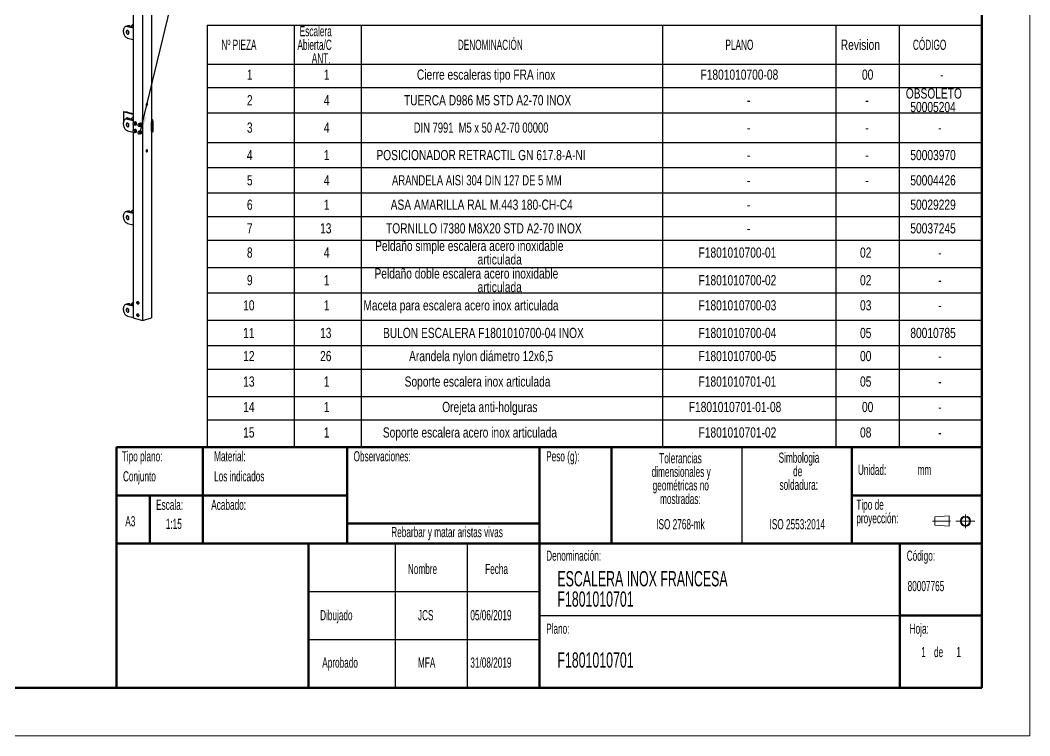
# Model space of a CAD drawing. Header units: millimetres. Extents: x -7982 to 6300, y -38 to 5016.
# Drawn here: x -4832 to -1682, y -38 to 2194 of the extents above; entities that cross this region are included whole.
import ezdxf

# ---------------------------------------------------------------- set-up
doc = ezdxf.new("R2010")
doc.units = ezdxf.units.MM
doc.header["$LTSCALE"] = 15
doc.linetypes.add('CENTERX2', pattern=[20.32, 12.7, -2.54, 2.54, -2.54])
doc.layers.add('FORMATO', color=7, linetype='Continuous')
doc.layers.add('SLD-0', color=179, linetype='Continuous')
doc.styles.add('SLDTEXTSTYLE0', font='TXT', dxfattribs={"width": 0.605})
doc.styles.add('SLDTEXTSTYLE1', font='TXT', dxfattribs={"width": 0.75})
doc.styles.add('SLDTEXTSTYLE2', font='TXT', dxfattribs={"width": 0.689655})
doc.styles.add('SLDTEXTSTYLE3', font='TXT', dxfattribs={"width": 0.69697})
doc.dimstyles.new('SLDDIMSTYLE0', dxfattribs={"dimtxt": 0.18, "dimasz": 52.5, "dimexe": 0, "dimexo": 0.0625, "dimgap": 0, "dimtad": 0, "dimtih": 1, "dimtoh": 1, "dimdec": 0, "dimrnd": 1e-09, "dimzin": 0, "dimdsep": 46, "dimtxsty": 'Standard', "dimsah": 1, "dimcen": 0.09, "dimadec": 0, "dimazin": 0, "dimtfac": 52.5, "dimtdec": 0, "dimtofl": 0, "dimtmove": 0, "dimatfit": 3, "dimfxl": 1, "dimfrac": 2, "dimtolj": 1, "dimtzin": 0, "dimarcsym": 0})

# ---------------------------------------------------------------- blocks, each defined once
blk = doc.blocks.new('Bloque3')
at = {"color": 7, "linetype": 'CENTERX2', "lineweight": 18}
for p, q in [((5968.9, 1950.8), (5922, 1950.8)), ((5983.2, 1950.3), (6032.4, 1950.3)), ((6007.8, 1932.7), (6007.8, 1967.9))]:
    blk.add_line(p, q, dxfattribs=at)
at = {"color": 7, "linetype": 'Continuous', "lineweight": 18}
for p, q in [((5965.3, 1964.2), (5928.5, 1961.5)), ((5928.5, 1961.5), (5928.5, 1940.1)), ((5965.3, 1964.2), (5965.3, 1937.5)), ((5965.3, 1937.5), (5928.5, 1940.1))]:
    blk.add_line(p, q, dxfattribs=at)
for radius in [13.4, 10.7]:
    blk.add_circle((6007.8, 1950.3), radius, dxfattribs=at)
blk = doc.blocks.new('SW_NOTE_0')
at = {"layer": 'SLD-0', "color": 0, "char_height": 31.75, "attachment_point": 2, "style": 'SLDTEXTSTYLE0'}
for s, insert in [('Tolerancias', (111.1, 40.9)), ('dimensionales y', (113.1, -1.4)), ('geométricas no', (111.9, -43.7)), ('mostradas:', (110.7, -86.1))]:
    blk.add_mtext(s, dxfattribs=dict(at, insert=insert))
blk = doc.blocks.new('SW_NOTE_0_1')
at = {"layer": 'SLD-0', "color": 0, "char_height": 31.75, "attachment_point": 1, "style": 'SLDTEXTSTYLE0'}
for s, insert in [('Tipo de', (0, 40.9)), ('proyección:', (0, -1.4))]:
    blk.add_mtext(s, dxfattribs=dict(at, insert=insert))
blk = doc.blocks.new('SW_NOTE_0_2')
at = {"layer": 'SLD-0', "color": 0, "char_height": 31.75, "attachment_point": 2, "style": 'SLDTEXTSTYLE0'}
for s, insert in [('Simbologia', (106.7, 40.9)), ('de', (102.6, -1.4)), ('soldadura:', (106, -43.7))]:
    blk.add_mtext(s, dxfattribs=dict(at, insert=insert))
blk = doc.blocks.new('SW_NOTE_0_4')
at = {"layer": 'SLD-0', "color": 0, "char_height": 47.625, "attachment_point": 1, "style": 'SLDTEXTSTYLE0'}
for s, insert in [('ESCALERA INOX FRANCESA', (0, 61.4)), ('F1801010701', (0, -2.1))]:
    blk.add_mtext(s, dxfattribs=dict(at, insert=insert))

msp = doc.modelspace()

# ---------------------------------------------------------------- linework, layer by layer
at = {"color": 7, "linetype": 'Continuous', "lineweight": 18}
for p in [(-1681.86, 4416.81), (-7868.9, -38.19)]:
    msp.add_line(p, (-1681.86, -38.19), dxfattribs=at)
at = {"color": 7, "linetype": 'Continuous', "lineweight": 50}
for p, q in [((-1831.86, 111.81), (-1831.86, 4266.81)), ((-4531.86, 861.81), (-1831.86, 861.81)), ((-4531.86, 861.81), (-4531.86, 111.81)), ((-7681.86, 111.81), (-1831.86, 111.81))]:
    msp.add_line(p, q, dxfattribs=at)
at = {"color": 7, "linetype": 'Continuous', "lineweight": 25}
for p, q in [((-4479, 2748.76), (-4479, 1873.89)), ((-4450.72, 2741.19), (-4450.72, 1257.48)), ((-4422.44, 2748.76), (-4422.44, 1265.06)), ((-4495.94, 2176.03), (-4501.6, 2174.52)), ((-4491.03, 2175.98), (-4496.68, 2174.47)), ((-4496.68, 2174.47), (-4479, 2169.73)), ((-4491.03, 2175.98), (-4479, 2172.76)), ((-4479, 2169.73), (-4479, 2133.12)), ((-4496.68, 2137.86), (-4479, 2133.12)), ((-4509.79, 1907.83), (-4509.79, 1874.65)), ((-4479, 1899.47), (-4509.5, 1907.64)), ((-4496.68, 1907.24), (-4508.53, 1908.09)), ((-4496.68, 1907.24), (-4479, 1902.5)), ((-4495.94, 1887), (-4501.6, 1885.48)), ((-4496.6, 1886.82), (-4496.68, 1887.66)), ((-4491.03, 1886.95), (-4496.68, 1885.44)), ((-4496.68, 1885.44), (-4479, 1880.7)), ((-4492.58, 1864.57), (-4493.7, 1864.87)), ((-4491.03, 1886.95), (-4479, 1883.73)), ((-4479, 1880.7), (-4479, 1873.89)), ((-4479, 1867.48), (-4479, 1850.77)), ((-4476.44, 1874.74), (-4478.03, 1874.31)), ((-4477.17, 1875.25), (-4474.91, 1875.86)), ((-4476.09, 1867.07), (-4474.5, 1867.49)), ((-4474.91, 1875.86), (-4471.67, 1875.57)), ((-4473.94, 1874.97), (-4471.67, 1875.57)), ((-4473.12, 1876.5), (-4473.83, 1876.32)), ((-4473.2, 1867.13), (-4470.94, 1867.73)), ((-4471.95, 1870.9), (-4469.69, 1871.51)), ((-4471.67, 1875.57), (-4469.69, 1871.51)), ((-4471.45, 1867.43), (-4470.74, 1867.62)), ((-4460.88, 1870.57), (-4462.47, 1870.14)), ((-4461.62, 1871.09), (-4459.35, 1871.69)), ((-4460.53, 1862.9), (-4458.94, 1863.32)), ((-4459.35, 1871.69), (-4456.12, 1871.4)), ((-4458.38, 1870.8), (-4456.12, 1871.4)), ((-4457.57, 1872.34), (-4458.27, 1872.15)), ((-4457.64, 1862.96), (-4455.38, 1863.56)), ((-4456.39, 1866.73), (-4454.13, 1867.34)), ((-4456.12, 1871.4), (-4454.13, 1867.34)), ((-4455.89, 1863.26), (-4455.19, 1863.45)), ((-4422.44, 1884.69), (-4420.31, 1884.13)), ((-4416.78, 1878.36), (-4422.44, 1876.85)), ((-4422.44, 1847.94), (-4422.44, 1876.85)), ((-4416.78, 1849.46), (-4416.78, 1878.36)), ((-4496.68, 1848.83), (-4479, 1844.09)), ((-4479, 1844.36), (-4479, 1844.09)), ((-4479, 1844.36), (-4479, 1265.06)), ((-4476.44, 1851.61), (-4478.03, 1851.19)), ((-4477.17, 1852.13), (-4474.91, 1852.74)), ((-4476.09, 1843.94), (-4474.5, 1844.37)), ((-4474.91, 1852.74), (-4471.67, 1852.45)), ((-4473.94, 1851.84), (-4471.67, 1852.45)), ((-4473.12, 1853.38), (-4473.83, 1853.19)), ((-4473.2, 1844), (-4470.94, 1844.61)), ((-4471.95, 1847.78), (-4469.69, 1848.39)), ((-4471.67, 1852.45), (-4469.69, 1848.39)), ((-4471.45, 1844.31), (-4470.74, 1844.5)), ((-4460.88, 1847.45), (-4462.47, 1847.02)), ((-4461.62, 1847.96), (-4459.35, 1848.57)), ((-4460.53, 1839.78), (-4458.94, 1840.2)), ((-4459.35, 1848.57), (-4456.12, 1848.28)), ((-4458.38, 1847.68), (-4456.12, 1848.28)), ((-4457.57, 1849.21), (-4458.27, 1849.02)), ((-4457.64, 1839.84), (-4455.38, 1840.44)), ((-4456.39, 1843.61), (-4454.13, 1844.22)), ((-4456.12, 1848.28), (-4454.13, 1844.22)), ((-4455.89, 1840.14), (-4455.19, 1840.33)), ((-4422.44, 1847.94), (-4416.78, 1849.46)), ((-4422.44, 1844.66), (-4419.02, 1845.58)), ((-4495.94, 1597.97), (-4501.6, 1596.45)), ((-4491.03, 1597.92), (-4496.68, 1596.4)), ((-4496.68, 1596.4), (-4479, 1591.67)), ((-4491.03, 1597.92), (-4479, 1594.7)), ((-4479, 1591.67), (-4479, 1555.06)), ((-4496.68, 1559.79), (-4479, 1555.06)), ((-4495.94, 1308.93), (-4501.6, 1307.42)), ((-4491.03, 1308.89), (-4496.68, 1307.37)), ((-4496.68, 1307.37), (-4479, 1302.63)), ((-4491.03, 1308.89), (-4479, 1305.66)), ((-4479, 1302.63), (-4479, 1266.02)), ((-4496.68, 1270.76), (-4479, 1266.02)), ((-4479, 1265.06), (-4450.72, 1257.48)), ((-4450.72, 1257.48), (-4422.44, 1265.06))]:
    msp.add_line(p, q, dxfattribs=at)
at = {"color": 8, "linetype": 'Continuous', "lineweight": 25}
for p, q in [((-4509.5, 1907.64), (-4509.5, 1876.06)), ((-4422.44, 1883.56), (-4420.31, 1884.13))]:
    msp.add_line(p, q, dxfattribs=at)
at = {"color": 7, "linetype": 'Continuous', "lineweight": 25, "flags": 128}
for points in [[(-4496.68, 2174.47), (-4498.51, 2174.79), (-4500.31, 2174.76), (-4502.03, 2174.39), (-4503.66, 2173.67), (-4505.16, 2172.63), (-4506.5, 2171.29), (-4507.66, 2169.66), (-4508.61, 2167.78), (-4509.34, 2165.69), (-4509.84, 2163.41), (-4510.09, 2161), (-4510.09, 2158.51), (-4509.84, 2155.96), (-4509.34, 2153.43), (-4508.61, 2150.94), (-4507.66, 2148.55), (-4506.5, 2146.3), (-4505.16, 2144.24), (-4503.66, 2142.39), (-4502.03, 2140.81), (-4500.31, 2139.51), (-4498.51, 2138.52), (-4496.68, 2137.86)], [(-4496.68, 2161.94), (-4497.74, 2162.05), (-4498.73, 2161.78), (-4499.59, 2161.16), (-4500.26, 2160.22), (-4500.72, 2159.03), (-4500.92, 2157.66), (-4500.85, 2156.2), (-4500.52, 2154.73), (-4499.95, 2153.35), (-4499.18, 2152.16), (-4498.24, 2151.21), (-4497.21, 2150.57), (-4496.15, 2150.29), (-4495.12, 2150.37), (-4494.19, 2150.82), (-4493.41, 2151.6), (-4492.84, 2152.67), (-4492.51, 2153.96), (-4492.45, 2155.39), (-4492.65, 2156.87), (-4493.1, 2158.3), (-4493.78, 2159.6), (-4494.64, 2160.68), (-4495.63, 2161.48), (-4496.68, 2161.94)], [(-4495.27, 2158.82), (-4495.13, 2160.22), (-4494.94, 2160.97)], [(-4434.28, 1931.48), (-4434.4, 1932.46), (-4434.76, 1933.27), (-4435.32, 1933.82), (-4436.01, 1934.05), (-4436.77, 1933.93), (-4437.5, 1933.48), (-4438.13, 1932.75), (-4438.6, 1931.81), (-4438.84, 1930.77), (-4438.84, 1929.74), (-4438.6, 1928.83), (-4438.13, 1928.14), (-4437.5, 1927.75), (-4436.77, 1927.69), (-4436.01, 1927.98), (-4435.32, 1928.58), (-4434.76, 1929.43), (-4434.4, 1930.43), (-4434.28, 1931.48)], [(-4436.49, 1934.02), (-4436.44, 1933.96), (-4435.97, 1933.27), (-4435.73, 1932.37), (-4435.73, 1931.33), (-4435.97, 1930.29), (-4436.44, 1929.36), (-4437.07, 1928.62), (-4437.8, 1928.17), (-4438.08, 1928.09)], [(-4508.53, 1908.09), (-4508.86, 1908.1), (-4509.17, 1908.08), (-4509.45, 1908.03), (-4509.66, 1907.96), (-4509.77, 1907.88), (-4509.78, 1907.79), (-4509.69, 1907.71), (-4509.5, 1907.64)], [(-4496.68, 1885.44), (-4498.51, 1885.76), (-4500.31, 1885.73), (-4502.03, 1885.35), (-4503.66, 1884.64), (-4505.16, 1883.6), (-4506.5, 1882.26), (-4507.66, 1880.63), (-4508.61, 1878.75), (-4509.34, 1876.65), (-4509.84, 1874.38), (-4510.09, 1871.97), (-4510.09, 1869.47), (-4509.84, 1866.93), (-4509.34, 1864.39), (-4508.61, 1861.9), (-4507.66, 1859.51), (-4506.5, 1857.27), (-4505.16, 1855.2), (-4503.66, 1853.36), (-4502.03, 1851.77), (-4500.31, 1850.48), (-4498.51, 1849.49), (-4496.68, 1848.83)], [(-4501.25, 1885.58), (-4501.25, 1886.78), (-4500.99, 1887.89), (-4500.5, 1888.8), (-4499.82, 1889.43), (-4498.99, 1889.72), (-4498.1, 1889.65)], [(-4496.68, 1872.91), (-4497.74, 1873.01), (-4498.73, 1872.74), (-4499.59, 1872.12), (-4500.26, 1871.19), (-4500.72, 1870), (-4500.92, 1868.63), (-4500.85, 1867.16), (-4500.52, 1865.7), (-4499.95, 1864.32), (-4499.18, 1863.12), (-4498.24, 1862.17), (-4497.21, 1861.54), (-4496.15, 1861.25), (-4495.12, 1861.34), (-4494.19, 1861.79), (-4493.41, 1862.57), (-4492.84, 1863.64), (-4492.51, 1864.93), (-4492.45, 1866.36), (-4492.65, 1867.84), (-4493.1, 1869.27), (-4493.78, 1870.57), (-4494.64, 1871.65), (-4495.63, 1872.45), (-4496.68, 1872.91)], [(-4496.65, 1886.81), (-4496.65, 1888.01), (-4496.53, 1888.67)], [(-4495.27, 1869.78), (-4495.13, 1871.18), (-4494.94, 1871.93)], [(-4477.17, 1875.25), (-4477.53, 1874.51), (-4477.55, 1874.44)], [(-4476.44, 1874.74), (-4476.09, 1874.79), (-4475.26, 1874.66), (-4474.45, 1874.18), (-4473.75, 1873.4), (-4473.21, 1872.39), (-4472.89, 1871.27), (-4472.83, 1870.12), (-4473.02, 1869.07), (-4473.45, 1868.23), (-4474.08, 1867.66), (-4474.5, 1867.49)], [(-4475.38, 1867.26), (-4474.19, 1867.16), (-4473.2, 1867.13)], [(-4472.28, 1867.37), (-4471.57, 1867.4), (-4470.76, 1867.75), (-4470.1, 1868.43), (-4469.64, 1869.37), (-4469.41, 1870.51), (-4469.43, 1871.75), (-4469.71, 1873.01), (-4470.22, 1874.18), (-4470.91, 1875.16), (-4471.74, 1875.89), (-4472.64, 1876.3), (-4473.54, 1876.37), (-4474.37, 1876.09), (-4474.65, 1875.9)], [(-4470.74, 1867.62), (-4470.05, 1867.94), (-4469.39, 1868.62), (-4468.93, 1869.56), (-4468.7, 1870.7), (-4468.73, 1871.94), (-4469, 1873.2), (-4469.51, 1874.37), (-4470.2, 1875.35), (-4471.03, 1876.08), (-4471.94, 1876.49), (-4472.84, 1876.56), (-4473.12, 1876.5)], [(-4469.69, 1871.51), (-4470.73, 1868.23), (-4470.94, 1867.73)], [(-4461.62, 1871.09), (-4461.97, 1870.34), (-4462, 1870.27)], [(-4460.88, 1870.57), (-4460.53, 1870.63), (-4459.7, 1870.49), (-4458.9, 1870.01), (-4458.19, 1869.23), (-4457.65, 1868.23), (-4457.33, 1867.1), (-4457.27, 1865.95), (-4457.46, 1864.91), (-4457.9, 1864.06), (-4458.53, 1863.49), (-4458.94, 1863.32)], [(-4459.83, 1863.09), (-4458.63, 1862.99), (-4457.64, 1862.96)], [(-4456.73, 1863.2), (-4456.01, 1863.23), (-4455.2, 1863.58), (-4454.54, 1864.26), (-4454.08, 1865.2), (-4453.85, 1866.34), (-4453.88, 1867.59), (-4454.15, 1868.84), (-4454.66, 1870.01), (-4455.35, 1870.99), (-4456.19, 1871.72), (-4457.09, 1872.14), (-4457.99, 1872.2), (-4458.82, 1871.92), (-4459.09, 1871.73)], [(-4455.19, 1863.45), (-4454.5, 1863.77), (-4453.84, 1864.45), (-4453.37, 1865.39), (-4453.15, 1866.53), (-4453.17, 1867.78), (-4453.45, 1869.03), (-4453.95, 1870.2), (-4454.65, 1871.18), (-4455.48, 1871.91), (-4456.38, 1872.33), (-4457.28, 1872.39), (-4457.57, 1872.34)], [(-4454.13, 1867.34), (-4455.17, 1864.06), (-4455.38, 1863.56)], [(-4477.17, 1852.13), (-4477.53, 1851.39), (-4477.55, 1851.32)], [(-4476.44, 1851.61), (-4476.09, 1851.67), (-4475.26, 1851.54), (-4474.45, 1851.06), (-4473.75, 1850.28), (-4473.21, 1849.27), (-4472.89, 1848.14), (-4472.83, 1847), (-4473.02, 1845.95), (-4473.45, 1845.1), (-4474.08, 1844.54), (-4474.5, 1844.37)], [(-4475.38, 1844.13), (-4474.19, 1844.04), (-4473.2, 1844)], [(-4472.28, 1844.25), (-4471.57, 1844.28), (-4470.76, 1844.63), (-4470.1, 1845.3), (-4469.64, 1846.25), (-4469.41, 1847.39), (-4469.43, 1848.63), (-4469.71, 1849.89), (-4470.22, 1851.05), (-4470.91, 1852.04), (-4471.74, 1852.77), (-4472.64, 1853.18), (-4473.54, 1853.25), (-4474.37, 1852.96), (-4474.65, 1852.77)], [(-4470.74, 1844.5), (-4470.05, 1844.82), (-4469.39, 1845.49), (-4468.93, 1846.44), (-4468.7, 1847.58), (-4468.73, 1848.82), (-4469, 1850.08), (-4469.51, 1851.24), (-4470.2, 1852.23), (-4471.03, 1852.96), (-4471.94, 1853.37), (-4472.84, 1853.44), (-4473.12, 1853.38)], [(-4469.69, 1848.39), (-4470.73, 1845.11), (-4470.94, 1844.61)], [(-4461.62, 1847.96), (-4461.97, 1847.22), (-4462, 1847.15)], [(-4460.88, 1847.45), (-4460.53, 1847.5), (-4459.7, 1847.37), (-4458.9, 1846.89), (-4458.19, 1846.11), (-4457.65, 1845.1), (-4457.33, 1843.98), (-4457.27, 1842.83), (-4457.46, 1841.78), (-4457.9, 1840.94), (-4458.53, 1840.37), (-4458.94, 1840.2)], [(-4459.83, 1839.96), (-4458.63, 1839.87), (-4457.64, 1839.84)], [(-4456.73, 1840.08), (-4456.01, 1840.11), (-4455.2, 1840.46), (-4454.54, 1841.14), (-4454.08, 1842.08), (-4453.85, 1843.22), (-4453.88, 1844.46), (-4454.15, 1845.72), (-4454.66, 1846.89), (-4455.35, 1847.87), (-4456.19, 1848.6), (-4457.09, 1849.01), (-4457.99, 1849.08), (-4458.82, 1848.8), (-4459.09, 1848.6)], [(-4455.19, 1840.33), (-4454.5, 1840.65), (-4453.84, 1841.32), (-4453.37, 1842.27), (-4453.15, 1843.41), (-4453.17, 1844.65), (-4453.45, 1845.91), (-4453.95, 1847.08), (-4454.65, 1848.06), (-4455.48, 1848.79), (-4456.38, 1849.2), (-4457.28, 1849.27), (-4457.57, 1849.21)], [(-4454.13, 1844.22), (-4455.17, 1840.94), (-4455.38, 1840.44)], [(-4434.28, 1786.96), (-4434.4, 1787.95), (-4434.76, 1788.76), (-4435.32, 1789.31), (-4436.01, 1789.53), (-4436.77, 1789.42), (-4437.5, 1788.97), (-4438.13, 1788.23), (-4438.6, 1787.3), (-4438.84, 1786.26), (-4438.84, 1785.22), (-4438.6, 1784.32), (-4438.13, 1783.63), (-4437.5, 1783.23), (-4436.77, 1783.18), (-4436.01, 1783.46), (-4435.32, 1784.06), (-4434.76, 1784.91), (-4434.4, 1785.91), (-4434.28, 1786.96)], [(-4436.49, 1789.5), (-4436.44, 1789.45), (-4435.97, 1788.76), (-4435.73, 1787.85), (-4435.73, 1786.82), (-4435.97, 1785.78), (-4436.44, 1784.84), (-4437.07, 1784.11), (-4437.8, 1783.66), (-4438.08, 1783.57)], [(-4496.68, 1596.4), (-4498.51, 1596.72), (-4500.31, 1596.7), (-4502.03, 1596.32), (-4503.66, 1595.61), (-4505.16, 1594.57), (-4506.5, 1593.22), (-4507.66, 1591.59), (-4508.61, 1589.71), (-4509.34, 1587.62), (-4509.84, 1585.35), (-4510.09, 1582.94), (-4510.09, 1580.44), (-4509.84, 1577.9), (-4509.34, 1575.36), (-4508.61, 1572.87), (-4507.66, 1570.48), (-4506.5, 1568.23), (-4505.16, 1566.17), (-4503.66, 1564.33), (-4502.03, 1562.74), (-4500.31, 1561.44), (-4498.51, 1560.45), (-4496.68, 1559.79)], [(-4496.68, 1583.88), (-4497.74, 1583.98), (-4498.73, 1583.71), (-4499.59, 1583.09), (-4500.26, 1582.15), (-4500.72, 1580.96), (-4500.92, 1579.59), (-4500.85, 1578.13), (-4500.52, 1576.66), (-4499.95, 1575.29), (-4499.18, 1574.09), (-4498.24, 1573.14), (-4497.21, 1572.5), (-4496.15, 1572.22), (-4495.12, 1572.3), (-4494.19, 1572.75), (-4493.41, 1573.54), (-4492.84, 1574.61), (-4492.51, 1575.9), (-4492.45, 1577.33), (-4492.65, 1578.8), (-4493.1, 1580.24), (-4493.78, 1581.53), (-4494.64, 1582.62), (-4495.63, 1583.41), (-4496.68, 1583.88)], [(-4495.27, 1580.75), (-4495.13, 1582.15), (-4494.94, 1582.9)], [(-4496.68, 1307.37), (-4498.51, 1307.69), (-4500.31, 1307.66), (-4502.03, 1307.29), (-4503.66, 1306.58), (-4505.16, 1305.54), (-4506.5, 1304.19), (-4507.66, 1302.56), (-4508.61, 1300.68), (-4509.34, 1298.59), (-4509.84, 1296.31), (-4510.09, 1293.9), (-4510.09, 1291.41), (-4509.84, 1288.86), (-4509.34, 1286.33), (-4508.61, 1283.84), (-4507.66, 1281.45), (-4506.5, 1279.2), (-4505.16, 1277.14), (-4503.66, 1275.29), (-4502.03, 1273.71), (-4500.31, 1272.41), (-4498.51, 1271.42), (-4496.68, 1270.76)], [(-4496.68, 1294.85), (-4497.74, 1294.95), (-4498.73, 1294.68), (-4499.59, 1294.06), (-4500.26, 1293.12), (-4500.72, 1291.93), (-4500.92, 1290.56), (-4500.85, 1289.1), (-4500.52, 1287.63), (-4499.95, 1286.26), (-4499.18, 1285.06), (-4498.24, 1284.11), (-4497.21, 1283.47), (-4496.15, 1283.19), (-4495.12, 1283.27), (-4494.19, 1283.72), (-4493.41, 1284.5), (-4492.84, 1285.57), (-4492.51, 1286.86), (-4492.45, 1288.29), (-4492.65, 1289.77), (-4493.1, 1291.2), (-4493.78, 1292.5), (-4494.64, 1293.58), (-4495.63, 1294.38), (-4496.68, 1294.85)], [(-4495.27, 1291.72), (-4495.13, 1293.12), (-4494.94, 1293.87)], [(-4467.87, 1313.14), (-4467.73, 1314.31), (-4467.35, 1315.3), (-4466.74, 1316.04), (-4465.96, 1316.44), (-4465.09, 1316.48), (-4464.19, 1316.15), (-4463.36, 1315.48), (-4462.66, 1314.53), (-4462.15, 1313.38), (-4461.89, 1312.15), (-4461.89, 1310.93), (-4462.15, 1309.83), (-4462.66, 1308.96), (-4463.36, 1308.38), (-4464.19, 1308.16), (-4465.09, 1308.31), (-4465.96, 1308.82), (-4466.74, 1309.63), (-4467.35, 1310.69), (-4467.73, 1311.9), (-4467.87, 1313.14)], [(-4467.87, 1274.6), (-4467.73, 1275.77), (-4467.35, 1276.77), (-4466.74, 1277.5), (-4465.96, 1277.9), (-4465.09, 1277.94), (-4464.19, 1277.61), (-4463.36, 1276.94), (-4462.66, 1275.99), (-4462.15, 1274.85), (-4461.89, 1273.61), (-4461.89, 1272.39), (-4462.15, 1271.29), (-4462.66, 1270.42), (-4463.36, 1269.85), (-4464.19, 1269.62), (-4465.09, 1269.77), (-4465.96, 1270.28), (-4466.74, 1271.1), (-4467.35, 1272.15), (-4467.73, 1273.36), (-4467.87, 1274.6)]]:
    msp.add_lwpolyline(points, dxfattribs=at)
at = {"color": 8, "linetype": 'Continuous', "lineweight": 25, "flags": 128}
for points in [[(-4478.03, 1874.31), (-4477.68, 1874.37), (-4476.85, 1874.23), (-4476.04, 1873.75), (-4475.34, 1872.97), (-4474.8, 1871.97), (-4474.48, 1870.84), (-4474.42, 1869.69), (-4474.61, 1868.65), (-4475.04, 1867.8), (-4475.68, 1867.24), (-4476.09, 1867.07)], [(-4462.47, 1870.14), (-4462.12, 1870.2), (-4461.29, 1870.07), (-4460.49, 1869.59), (-4459.78, 1868.81), (-4459.24, 1867.8), (-4458.93, 1866.67), (-4458.86, 1865.53), (-4459.05, 1864.48), (-4459.49, 1863.63), (-4460.12, 1863.07), (-4460.53, 1862.9)], [(-4478.03, 1851.19), (-4477.68, 1851.24), (-4476.85, 1851.11), (-4476.04, 1850.63), (-4475.34, 1849.85), (-4474.8, 1848.85), (-4474.48, 1847.72), (-4474.42, 1846.57), (-4474.61, 1845.53), (-4475.04, 1844.68), (-4475.68, 1844.11), (-4476.09, 1843.94)], [(-4462.47, 1847.02), (-4462.12, 1847.08), (-4461.29, 1846.94), (-4460.49, 1846.46), (-4459.78, 1845.68), (-4459.24, 1844.68), (-4458.93, 1843.55), (-4458.86, 1842.4), (-4459.05, 1841.36), (-4459.49, 1840.51), (-4460.12, 1839.95), (-4460.53, 1839.78)]]:
    msp.add_lwpolyline(points, dxfattribs=at)
at = {"color": 7, "linetype": 'Continuous', "lineweight": 25}
for centre, radius, start, end in [((-4493.57, 2166.92), 9.41, 74.3038, 104.59303), ((-4475.81, 2170.34), 10.71, 107.14868, 156.88817), ((-4487.2, 2158.72), 8.07, 179.28401, 226.33901), ((-4475.81, 1881.31), 10.71, 107.14868, 156.88817), ((-4499.66, 1885.44), 4.49, 21.74718, 69.59723), ((-4493.57, 1877.89), 9.41, 74.3038, 104.59303), ((-4487.2, 1869.68), 8.07, 179.28401, 226.33901), ((-4477.06, 1870.69), 3.75, 161.66657, 284.99796), ((-4477.06, 1870.69), 3.75, 104.99796, 161.66657), ((-4473.96, 1892.98), 18.01, 259.73186, 270.08708), ((-4461.7, 1878.43), 12.71, 195.80862, 216.30773), ((-4461.56, 1865.36), 11.77, 151.93957, 171.39357), ((-4461.5, 1866.52), 3.75, 161.66657, 284.99796), ((-4461.5, 1866.52), 3.75, 104.99796, 161.66657), ((-4458.41, 1888.81), 18.01, 259.73186, 270.08708), ((-4446.15, 1874.26), 12.71, 195.80862, 216.30773), ((-4446, 1861.2), 11.77, 151.93957, 171.39357), ((-4422.68, 1878.71), 5.91, 356.63648, 66.40815), ((-4477.06, 1847.57), 3.75, 161.66657, 284.99796), ((-4477.06, 1847.57), 3.75, 104.99796, 161.66657), ((-4473.96, 1869.86), 18.01, 259.73186, 270.08708), ((-4461.7, 1855.31), 12.71, 195.80862, 216.30773), ((-4461.56, 1842.24), 11.77, 151.93957, 171.39357), ((-4461.5, 1843.4), 3.75, 161.66657, 284.99796), ((-4461.5, 1843.4), 3.75, 104.99796, 161.66657), ((-4458.41, 1865.69), 18.01, 259.73186, 270.08708), ((-4446.15, 1851.14), 12.71, 195.80862, 216.30773), ((-4446, 1838.07), 11.77, 151.93957, 171.39357), ((-4420.28, 1848.89), 3.54, 290.74816, 9.25035), ((-4493.57, 1588.86), 9.41, 74.3038, 104.59303), ((-4487.2, 1580.65), 8.07, 179.28401, 226.33901), ((-4475.81, 1592.28), 10.71, 107.14868, 156.88817), ((-4493.57, 1299.83), 9.41, 74.3038, 104.59303), ((-4487.2, 1291.62), 8.07, 179.28401, 226.33901), ((-4475.81, 1303.24), 10.71, 107.14868, 156.88817), ((-4461.77, 1313.06), 4.7, 174.46851, 253.72649), ((-4463, 1313.83), 3.47, 129.82776, 185.14697), ((-4461.77, 1274.53), 4.7, 174.4685, 253.72654), ((-4463, 1275.29), 3.47, 129.82771, 185.14698)]:
    msp.add_arc(centre, radius, start, end, dxfattribs=at)
at = {"layer": 'FORMATO', "color": 0}
for p, q in [((-4248.46, 2177.86), (-4248.46, 2056.82)), ((-4248.46, 2177.86), (-3976.96, 2177.86)), ((-3976.96, 2177.86), (-3976.96, 2056.82)), ((-3976.96, 2177.86), (-3768.51, 2177.86)), ((-3768.51, 2177.86), (-3768.51, 2056.82)), ((-3768.51, 2177.86), (-2828.05, 2177.86)), ((-2828.05, 2177.86), (-2828.05, 2056.82)), ((-2828.05, 2177.86), (-2286.56, 2177.86)), ((-2286.56, 2177.86), (-2286.56, 2056.82)), ((-2286.56, 2177.86), (-2089.61, 2177.86)), ((-2089.61, 2177.86), (-2089.61, 2056.82)), ((-2089.61, 2177.86), (-1831.86, 2177.86)), ((-1831.86, 2177.86), (-1831.86, 2056.82)), ((-4248.46, 2056.82), (-3976.96, 2056.82)), ((-4248.46, 2056.82), (-4248.46, 1983.52)), ((-3976.96, 2056.82), (-3768.51, 2056.82)), ((-3976.96, 2056.82), (-3976.96, 1983.52)), ((-3768.51, 2056.82), (-2828.05, 2056.82)), ((-3768.51, 2056.82), (-3768.51, 1983.52)), ((-2828.05, 2056.82), (-2286.56, 2056.82)), ((-2828.05, 2056.82), (-2828.05, 1983.52)), ((-2286.56, 2056.82), (-2089.61, 2056.82)), ((-2286.56, 2056.82), (-2286.56, 1983.52)), ((-2089.61, 2056.82), (-1831.86, 2056.82)), ((-2089.61, 2056.82), (-2089.61, 1983.52)), ((-1831.86, 2056.82), (-1831.86, 1983.52)), ((-4248.46, 1983.52), (-4248.46, 1905.04)), ((-4248.46, 1983.52), (-3976.96, 1983.52)), ((-3976.96, 1983.52), (-3976.96, 1905.04)), ((-3976.96, 1983.52), (-3768.51, 1983.52)), ((-3768.51, 1983.52), (-3768.51, 1905.04)), ((-3768.51, 1983.52), (-2828.05, 1983.52)), ((-2828.05, 1983.52), (-2828.05, 1905.04)), ((-2828.05, 1983.52), (-2286.56, 1983.52)), ((-2286.56, 1983.52), (-2286.56, 1905.04)), ((-2286.56, 1983.52), (-2089.61, 1983.52)), ((-2089.61, 1983.52), (-2089.61, 1905.04)), ((-2089.61, 1983.52), (-1831.86, 1983.52)), ((-1831.86, 1983.52), (-1831.86, 1905.04)), ((-4248.46, 1905.04), (-4248.46, 1812.72)), ((-4248.46, 1905.04), (-3976.96, 1905.04)), ((-3976.96, 1905.04), (-3976.96, 1812.72)), ((-3976.96, 1905.04), (-3768.51, 1905.04)), ((-3768.51, 1905.04), (-3768.51, 1812.72)), ((-3768.51, 1905.04), (-2828.05, 1905.04)), ((-2828.05, 1905.04), (-2828.05, 1812.72)), ((-2828.05, 1905.04), (-2286.56, 1905.04)), ((-2286.56, 1905.04), (-2286.56, 1812.72)), ((-2286.56, 1905.04), (-2089.61, 1905.04)), ((-2089.61, 1905.04), (-2089.61, 1812.72)), ((-2089.61, 1905.04), (-1831.86, 1905.04)), ((-1831.86, 1905.04), (-1831.86, 1812.72)), ((-4248.46, 1812.72), (-4248.46, 1733.87)), ((-4248.46, 1812.72), (-3976.96, 1812.72)), ((-3976.96, 1812.72), (-3976.96, 1733.87)), ((-3976.96, 1812.72), (-3768.51, 1812.72)), ((-3768.51, 1812.72), (-3768.51, 1733.87)), ((-3768.51, 1812.72), (-2828.05, 1812.72)), ((-2828.05, 1812.72), (-2828.05, 1733.87)), ((-2828.05, 1812.72), (-2286.56, 1812.72)), ((-2286.56, 1812.72), (-2286.56, 1733.87)), ((-2286.56, 1812.72), (-2089.61, 1812.72)), ((-2089.61, 1812.72), (-2089.61, 1733.87)), ((-2089.61, 1812.72), (-1831.86, 1812.72)), ((-1831.86, 1812.72), (-1831.86, 1733.87)), ((-4248.46, 1733.87), (-4248.46, 1655.39)), ((-4248.46, 1733.87), (-3976.96, 1733.87)), ((-3976.96, 1733.87), (-3976.96, 1655.39)), ((-3976.96, 1733.87), (-3768.51, 1733.87)), ((-3768.51, 1733.87), (-3768.51, 1655.39)), ((-3768.51, 1733.87), (-2828.05, 1733.87)), ((-2828.05, 1733.87), (-2828.05, 1655.39)), ((-2828.05, 1733.87), (-2286.56, 1733.87)), ((-2286.56, 1733.87), (-2286.56, 1655.39)), ((-2286.56, 1733.87), (-2089.61, 1733.87)), ((-2089.61, 1733.87), (-2089.61, 1655.39)), ((-2089.61, 1733.87), (-1831.86, 1733.87)), ((-1831.86, 1733.87), (-1831.86, 1655.39)), ((-4248.46, 1655.39), (-4248.46, 1581.64)), ((-4248.46, 1655.39), (-3976.96, 1655.39)), ((-3976.96, 1655.39), (-3976.96, 1581.64)), ((-3976.96, 1655.39), (-3768.51, 1655.39)), ((-3768.51, 1655.39), (-3768.51, 1581.64)), ((-3768.51, 1655.39), (-2828.05, 1655.39)), ((-2828.05, 1655.39), (-2828.05, 1581.64)), ((-2828.05, 1655.39), (-2286.56, 1655.39)), ((-2286.56, 1655.39), (-2286.56, 1581.64)), ((-2286.56, 1655.39), (-2089.61, 1655.39)), ((-2089.61, 1655.39), (-2089.61, 1581.64)), ((-2089.61, 1655.39), (-1831.86, 1655.39)), ((-1831.86, 1655.39), (-1831.86, 1581.64)), ((-4248.46, 1581.64), (-4248.46, 1507.88)), ((-4248.46, 1581.64), (-3976.96, 1581.64)), ((-3976.96, 1581.64), (-3976.96, 1507.88)), ((-3976.96, 1581.64), (-3768.51, 1581.64)), ((-3768.51, 1581.64), (-3768.51, 1507.88)), ((-3768.51, 1581.64), (-2828.05, 1581.64)), ((-2828.05, 1581.64), (-2828.05, 1507.88)), ((-2828.05, 1581.64), (-2286.56, 1581.64)), ((-2286.56, 1581.64), (-2286.56, 1507.88)), ((-2286.56, 1581.64), (-2089.61, 1581.64)), ((-2089.61, 1581.64), (-2089.61, 1507.88)), ((-2089.61, 1581.64), (-1831.86, 1581.64)), ((-1831.86, 1581.64), (-1831.86, 1507.88)), ((-4248.46, 1507.88), (-4248.46, 1422.31)), ((-4248.46, 1507.88), (-3976.96, 1507.88)), ((-3976.96, 1507.88), (-3976.96, 1422.31)), ((-3976.96, 1507.88), (-3768.51, 1507.88)), ((-3768.51, 1507.88), (-3768.51, 1422.31)), ((-3768.51, 1507.88), (-2828.05, 1507.88)), ((-2828.05, 1507.88), (-2828.05, 1422.31)), ((-2828.05, 1507.88), (-2286.56, 1507.88)), ((-2286.56, 1507.88), (-2286.56, 1422.31)), ((-2286.56, 1507.88), (-2089.61, 1507.88)), ((-2089.61, 1507.88), (-2089.61, 1422.31)), ((-2089.61, 1507.88), (-1831.86, 1507.88)), ((-1831.86, 1507.88), (-1831.86, 1422.31)), ((-4248.46, 1422.31), (-4248.46, 1343.46)), ((-4248.46, 1422.31), (-3976.96, 1422.31)), ((-3976.96, 1422.31), (-3976.96, 1343.46)), ((-3976.96, 1422.31), (-3768.51, 1422.31)), ((-3768.51, 1422.31), (-3768.51, 1343.46)), ((-3768.51, 1422.31), (-2828.05, 1422.31)), ((-2828.05, 1422.31), (-2828.05, 1343.46)), ((-2828.05, 1422.31), (-2286.56, 1422.31)), ((-2286.56, 1422.31), (-2286.56, 1343.46)), ((-2286.56, 1422.31), (-2089.61, 1422.31)), ((-2089.61, 1422.31), (-2089.61, 1343.46)), ((-2089.61, 1422.31), (-1831.86, 1422.31)), ((-1831.86, 1422.31), (-1831.86, 1343.46)), ((-4248.46, 1343.46), (-4248.46, 1257.89)), ((-4248.46, 1343.46), (-3976.96, 1343.46)), ((-3976.96, 1343.46), (-3976.96, 1257.89)), ((-3976.96, 1343.46), (-3768.51, 1343.46)), ((-3768.51, 1343.46), (-3768.51, 1257.89)), ((-3768.51, 1343.46), (-2828.05, 1343.46)), ((-2828.05, 1343.46), (-2828.05, 1257.89)), ((-2828.05, 1343.46), (-2286.56, 1343.46)), ((-2286.56, 1343.46), (-2286.56, 1257.89)), ((-2286.56, 1343.46), (-2089.61, 1343.46)), ((-2089.61, 1343.46), (-2089.61, 1257.89)), ((-2089.61, 1343.46), (-1831.86, 1343.46)), ((-1831.86, 1343.46), (-1831.86, 1257.89)), ((-4248.46, 1257.89), (-4248.46, 1179.03)), ((-4248.46, 1257.89), (-3976.96, 1257.89)), ((-3976.96, 1257.89), (-3976.96, 1179.03)), ((-3976.96, 1257.89), (-3768.51, 1257.89)), ((-3768.51, 1257.89), (-3768.51, 1179.03)), ((-3768.51, 1257.89), (-2828.05, 1257.89)), ((-2828.05, 1257.89), (-2828.05, 1179.03)), ((-2828.05, 1257.89), (-2286.56, 1257.89)), ((-2286.56, 1257.89), (-2286.56, 1179.03)), ((-2286.56, 1257.89), (-2089.61, 1257.89)), ((-2089.61, 1257.89), (-2089.61, 1179.03)), ((-2089.61, 1257.89), (-1831.86, 1257.89)), ((-1831.86, 1257.89), (-1831.86, 1179.03)), ((-4248.46, 1179.03), (-4248.46, 1105.73)), ((-4248.46, 1179.03), (-3976.96, 1179.03)), ((-3976.96, 1179.03), (-3976.96, 1105.73)), ((-3976.96, 1179.03), (-3768.51, 1179.03)), ((-3768.51, 1179.03), (-3768.51, 1105.73)), ((-3768.51, 1179.03), (-2828.05, 1179.03)), ((-2828.05, 1179.03), (-2828.05, 1105.73)), ((-2828.05, 1179.03), (-2286.56, 1179.03)), ((-2286.56, 1179.03), (-2286.56, 1105.73)), ((-2286.56, 1179.03), (-2089.61, 1179.03)), ((-2089.61, 1179.03), (-2089.61, 1105.73)), ((-2089.61, 1179.03), (-1831.86, 1179.03)), ((-1831.86, 1179.03), (-1831.86, 1105.73)), ((-4248.46, 1105.73), (-4248.46, 1020.16)), ((-4248.46, 1105.73), (-3976.96, 1105.73)), ((-3976.96, 1105.73), (-3976.96, 1020.16)), ((-3976.96, 1105.73), (-3768.51, 1105.73)), ((-3768.51, 1105.73), (-3768.51, 1020.16)), ((-3768.51, 1105.73), (-2828.05, 1105.73)), ((-2828.05, 1105.73), (-2828.05, 1020.16)), ((-2828.05, 1105.73), (-2286.56, 1105.73)), ((-2286.56, 1105.73), (-2286.56, 1020.16)), ((-2286.56, 1105.73), (-2089.61, 1105.73)), ((-2089.61, 1105.73), (-2089.61, 1020.16)), ((-2089.61, 1105.73), (-1831.86, 1105.73)), ((-1831.86, 1105.73), (-1831.86, 1020.16)), ((-4248.46, 1020.16), (-4248.46, 946.86)), ((-4248.46, 1020.16), (-3976.96, 1020.16)), ((-3976.96, 1020.16), (-3976.96, 946.86)), ((-3976.96, 1020.16), (-3768.51, 1020.16)), ((-3768.51, 1020.16), (-3768.51, 946.86)), ((-3768.51, 1020.16), (-2828.05, 1020.16)), ((-2828.05, 1020.16), (-2828.05, 946.86)), ((-2828.05, 1020.16), (-2286.56, 1020.16)), ((-2286.56, 1020.16), (-2286.56, 946.86)), ((-2286.56, 1020.16), (-2089.61, 1020.16)), ((-2089.61, 1020.16), (-2089.61, 946.86)), ((-2089.61, 1020.16), (-1831.86, 1020.16)), ((-1831.86, 1020.16), (-1831.86, 946.86)), ((-4248.46, 946.86), (-4248.46, 861.3)), ((-4248.46, 946.86), (-3976.96, 946.86)), ((-3976.96, 946.86), (-3976.96, 861.3)), ((-3976.96, 946.86), (-3768.51, 946.86)), ((-3768.51, 946.86), (-3768.51, 861.3)), ((-3768.51, 946.86), (-2828.05, 946.86)), ((-2828.05, 946.86), (-2828.05, 861.3)), ((-2828.05, 946.86), (-2286.56, 946.86)), ((-2286.56, 946.86), (-2286.56, 861.3)), ((-2286.56, 946.86), (-2089.61, 946.86)), ((-2089.61, 946.86), (-2089.61, 861.3)), ((-2089.61, 946.86), (-1831.86, 946.86)), ((-1831.86, 946.86), (-1831.86, 861.3)), ((-4248.46, 861.3), (-3976.96, 861.3)), ((-3976.96, 861.3), (-3768.51, 861.3)), ((-3768.51, 861.3), (-2828.05, 861.3)), ((-2828.05, 861.3), (-2286.56, 861.3)), ((-2286.56, 861.3), (-2089.61, 861.3)), ((-2089.61, 861.3), (-1831.86, 861.3))]:
    msp.add_line(p, q, dxfattribs=at)
at = {"layer": 'SLD-0', "lineweight": 50}
for p, q in [((-4261.86, 861.81), (-4261.86, 561.81)), ((-3811.86, 861.81), (-3811.86, 561.81)), ((-3211.86, 861.81), (-3211.86, 561.81)), ((-2986.86, 861.81), (-2986.86, 561.81)), ((-2236.86, 861.81), (-2236.86, 561.81)), ((-4531.86, 711.81), (-4261.86, 711.81)), ((-4426.86, 711.81), (-4426.86, 561.81)), ((-4261.86, 711.81), (-3811.86, 711.81)), ((-2236.86, 711.81), (-1831.86, 711.81)), ((-3811.86, 624.18), (-3211.86, 624.18)), ((-4531.86, 561.81), (-1831.86, 561.81)), ((-3931.86, 561.81), (-3931.86, 111.81)), ((-3211.86, 561.81), (-3211.86, 111.81)), ((-2086.86, 561.81), (-2086.86, 111.81)), ((-2086.86, 336.81), (-1831.86, 336.81))]:
    msp.add_line(p, q, dxfattribs=at)
at = {"layer": 'SLD-0'}
for p, q in [((-2580.63, 861.81), (-2580.63, 561.81)), ((-3661.86, 561.81), (-3661.86, 111.81)), ((-3436.86, 561.81), (-3436.86, 111.81)), ((-3931.86, 411.81), (-3211.86, 411.81)), ((-3211.86, 336.81), (-2086.86, 336.81)), ((-3931.86, 261.81), (-3211.86, 261.81))]:
    msp.add_line(p, q, dxfattribs=at)

# ---------------------------------------------------------------- block references
at = {"color": 7, "linetype": 'Continuous', "xscale": 1.2, "yscale": 1.2, "zscale": 1.2}
msp.add_blockref('Bloque3', (-9092.02, -1709.3), dxfattribs=at)
at = {"layer": 'SLD-0'}
for name, p in [('SW_NOTE_0', (-2882.68, 802.65)), ('SW_NOTE_0_2', (-2508.76, 804.29)), ('SW_NOTE_0_1', (-2223.15, 657.68)), ('SW_NOTE_0_4', (-3155.77, 414.17))]:
    msp.add_blockref(name, p, dxfattribs=at)

# ---------------------------------------------------------------- texts
at = {"layer": 'FORMATO', "color": 0, "char_height": 31.75, "attachment_point": 1}
for s, insert, style in [('Escalera', (-3959.75, 2175.42), 'SLDTEXTSTYLE0'), ('Nº PIEZA', (-4203.93, 2133.09), 'SLDTEXTSTYLE0'), ('Abierta/C', (-3966.81, 2133.09), 'SLDTEXTSTYLE0'), ('DENOMINACIÓN', (-3466.44, 2133.09), 'SLDTEXTSTYLE0'), ('PLANO', (-2631.39, 2133.09), 'SLDTEXTSTYLE0'), ('Revision', (-2271.52, 2133.09), 'SLDTEXTSTYLE1'), ('CÓDIGO', (-2046.58, 2133.09), 'SLDTEXTSTYLE0'), ('ANT.', (-3922.12, 2090.76), 'SLDTEXTSTYLE0'), ('1', (-4124.44, 2039.93), 'SLDTEXTSTYLE1'), ('1', (-3884.46, 2039.93), 'SLDTEXTSTYLE1'), ('Cierre escaleras tipo FRA inox', (-3594.11, 2039.93), 'SLDTEXTSTYLE1'), ('F1801010700-08', (-2709.29, 2039.93), 'SLDTEXTSTYLE1'), ('00', (-2205.49, 2039.93), 'SLDTEXTSTYLE1'), ('-', (-1961.71, 2039.93), 'SLDTEXTSTYLE1'), ('2', (-4124.44, 1960.03), 'SLDTEXTSTYLE1'), ('4', (-3884.46, 1960.03), 'SLDTEXTSTYLE1'), ('TUERCA D986 M5 STD A2-70 INOX', (-3634.57, 1960.03), 'SLDTEXTSTYLE1'), ('OBSOLETO', (-2068.8, 1981.2), 'SLDTEXTSTYLE1'), ('-', (-2564.33, 1960.03), 'SLDTEXTSTYLE1'), ('-', (-2195.11, 1960.03), 'SLDTEXTSTYLE1'), ('50005204', (-2054.57, 1938.87), 'SLDTEXTSTYLE1'), ('3', (-4124.44, 1874.63), 'SLDTEXTSTYLE1'), ('4', (-3884.46, 1874.63), 'SLDTEXTSTYLE1'), ('DIN 7991  M5 x 50 A2-70 00000', (-3603.73, 1874.63), 'SLDTEXTSTYLE2'), ('-', (-2564.33, 1874.63), 'SLDTEXTSTYLE1'), ('-', (-2195.11, 1874.63), 'SLDTEXTSTYLE1'), ('-', (-1967.76, 1874.63), 'SLDTEXTSTYLE1'), ('4', (-4124.44, 1789.05), 'SLDTEXTSTYLE1'), ('1', (-3884.46, 1789.05), 'SLDTEXTSTYLE1'), ('POSICIONADOR RETRACTIL GN 617.8-A-NI', (-3720.47, 1789.05), 'SLDTEXTSTYLE1'), ('-', (-2564.33, 1789.05), 'SLDTEXTSTYLE1'), ('-', (-2195.11, 1789.05), 'SLDTEXTSTYLE1'), ('50003970', (-2054.57, 1789.05), 'SLDTEXTSTYLE1'), ('5', (-4124.44, 1710.39), 'SLDTEXTSTYLE1'), ('4', (-3884.46, 1710.39), 'SLDTEXTSTYLE1'), ('ARANDELA AISI 304 DIN 127 DE 5 MM', (-3671.81, 1710.39), 'SLDTEXTSTYLE3'), ('50004426', (-2054.57, 1710.39), 'SLDTEXTSTYLE1'), ('-', (-2564.33, 1710.39), 'SLDTEXTSTYLE1'), ('-', (-2195.11, 1710.39), 'SLDTEXTSTYLE1'), ('6', (-4124.44, 1634.27), 'SLDTEXTSTYLE1'), ('1', (-3884.46, 1634.27), 'SLDTEXTSTYLE1'), ('ASA AMARILLA RAL M.443 180-CH-C4', (-3675.9, 1634.27), 'SLDTEXTSTYLE1'), ('-', (-2564.33, 1634.27), 'SLDTEXTSTYLE1'), ('50029229', (-2054.57, 1634.27), 'SLDTEXTSTYLE1'), ('7', (-4124.44, 1560.51), 'SLDTEXTSTYLE1'), ('13', (-3896.19, 1560.51), 'SLDTEXTSTYLE1'), ('TORNILLO I7380 M8X20 STD A2-70 INOX', (-3690.45, 1560.51), 'SLDTEXTSTYLE1'), ('50037245', (-2054.57, 1560.51), 'SLDTEXTSTYLE1'), ('-', (-2564.33, 1560.51), 'SLDTEXTSTYLE1'), ('8', (-4124.44, 1484.86), 'SLDTEXTSTYLE1'), ('4', (-3884.46, 1484.86), 'SLDTEXTSTYLE1'), ('Peldaño simple escalera acero inoxidable', (-3724.44, 1506.03), 'SLDTEXTSTYLE1'), ('F1801010700-01', (-2715.35, 1484.86), 'SLDTEXTSTYLE1'), ('02', (-2211.55, 1484.86), 'SLDTEXTSTYLE1'), ('articulada', (-3404.76, 1463.69), 'SLDTEXTSTYLE1'), ('-', (-1967.76, 1484.86), 'SLDTEXTSTYLE1'), ('Peldaño doble escalera acero inoxidable', (-3726.55, 1419.8), 'SLDTEXTSTYLE1'), ('9', (-4124.44, 1398.64), 'SLDTEXTSTYLE1'), ('1', (-3884.46, 1398.64), 'SLDTEXTSTYLE1'), ('F1801010700-02', (-2715.35, 1398.64), 'SLDTEXTSTYLE1'), ('02', (-2211.55, 1398.64), 'SLDTEXTSTYLE1'), ('articulada', (-3404.76, 1377.47), 'SLDTEXTSTYLE1'), ('-', (-1967.76, 1398.64), 'SLDTEXTSTYLE1'), ('10', (-4136.17, 1320.43), 'SLDTEXTSTYLE1'), ('1', (-3884.46, 1320.43), 'SLDTEXTSTYLE1'), ('Maceta para escalera acero inox articulada', (-3761.01, 1320.43), 'SLDTEXTSTYLE1'), ('F1801010700-03', (-2715.35, 1320.43), 'SLDTEXTSTYLE1'), ('03', (-2211.55, 1320.43), 'SLDTEXTSTYLE1'), ('-', (-1967.76, 1320.43), 'SLDTEXTSTYLE1'), ('11', (-4136.17, 1234.21), 'SLDTEXTSTYLE1'), ('13', (-3896.19, 1234.21), 'SLDTEXTSTYLE1'), ('BULON ESCALERA F1801010700-04 INOX', (-3699.89, 1234.21), 'SLDTEXTSTYLE1'), ('F1801010700-04', (-2715.35, 1234.21), 'SLDTEXTSTYLE1'), ('05', (-2211.55, 1234.21), 'SLDTEXTSTYLE1'), ('80010785', (-2054.57, 1234.21), 'SLDTEXTSTYLE1'), ('12', (-4136.17, 1162.14), 'SLDTEXTSTYLE1'), ('26', (-3896.19, 1162.14), 'SLDTEXTSTYLE1'), ('Arandela nylon diámetro 12x6,5', (-3618.51, 1162.14), 'SLDTEXTSTYLE1'), ('F1801010700-05', (-2715.35, 1162.14), 'SLDTEXTSTYLE1'), ('00', (-2211.55, 1162.14), 'SLDTEXTSTYLE1'), ('-', (-1967.76, 1162.14), 'SLDTEXTSTYLE1'), ('13', (-4136.17, 1082.71), 'SLDTEXTSTYLE1'), ('1', (-3884.46, 1082.71), 'SLDTEXTSTYLE1'), ('Soporte escalera inox articulada', (-3632.42, 1082.71), 'SLDTEXTSTYLE1'), ('F1801010701-01', (-2715.35, 1082.71), 'SLDTEXTSTYLE1'), ('05', (-2211.55, 1082.71), 'SLDTEXTSTYLE1'), ('-', (-1967.76, 1082.71), 'SLDTEXTSTYLE1'), ('14', (-4136.17, 1003.27), 'SLDTEXTSTYLE1'), ('1', (-3884.46, 1003.27), 'SLDTEXTSTYLE1'), ('Orejeta anti-holguras', (-3515.3, 1003.27), 'SLDTEXTSTYLE1'), ('F1801010701-01-08', (-2745.83, 1003.27), 'SLDTEXTSTYLE1'), ('00', (-2205.49, 1003.27), 'SLDTEXTSTYLE1'), ('-', (-1967.76, 1003.27), 'SLDTEXTSTYLE1'), ('15', (-4136.17, 923.84), 'SLDTEXTSTYLE1'), ('1', (-3884.46, 923.84), 'SLDTEXTSTYLE1'), ('Soporte escalera acero inox articulada', (-3700.42, 923.84), 'SLDTEXTSTYLE1'), ('F1801010701-02', (-2715.35, 923.84), 'SLDTEXTSTYLE1'), ('08', (-2211.55, 923.84), 'SLDTEXTSTYLE1'), ('-', (-1967.76, 923.84), 'SLDTEXTSTYLE1')]:
    msp.add_mtext(s, dxfattribs=dict(at, insert=insert, style=style))
at = {"layer": 'SLD-0', "style": 'SLDTEXTSTYLE0'}
for s, insert, char_height, attachment_point in [('Tipo plano:', (-4514.92, 849.52), 31.75, 1), ('Material:', (-4226.91, 849.52), 31.75, 1), ('Observaciones:', (-3791.78, 849.52), 31.75, 1), ('Peso (g):', (-3190.81, 849.52), 31.75, 1), ('Conjunto', (-4511.2, 787.1), 31.75, 1), ('Los indicados', (-4226.91, 787.1), 31.75, 1), ('Unidad:', (-2218.17, 807.37), 31.75, 1), ('mm', (-2031.92, 807.37), 31.75, 1), ('Escala:', (-4407.91, 698.33), 31.75, 1), ('Acabado:', (-4235.78, 698.33), 31.75, 1), ('A3', (-4503.97, 646.93), 31.75, 1), ('1:15', (-4377.5, 638.83), 31.75, 1), ('ISO 2768-mk', (-2771.81, 637.71), 31.75, 2), ('ISO 2553:2014', (-2407.48, 637.71), 31.75, 2), ('Rebarbar y matar aristas vivas', (-3500.08, 613.17), 31.75, 2), ('Denominación:', (-3190.81, 539.53), 31.75, 1), ('Código:', (-2065.89, 539.53), 31.75, 1), ('Nombre', (-3622.29, 498.13), 31.75, 1), ('Fecha', (-3381.23, 498.13), 31.75, 1), ('80007765', (-2063.06, 444.71), 31.75, 1), ('Dibujado', (-3896.26, 353.92), 31.75, 1), ('JCS', (-3590.83, 353.92), 31.75, 1), ('05/06/2019', (-3427.43, 353.92), 31.75, 1), ('Plano:', (-3190.81, 311.89), 31.75, 1), ('Hoja:', (-2056.65, 311.89), 31.75, 1), ('F1801010701', (-3155.77, 222.01), 47.625, 1), ('1', (-2020.67, 238.94), 31.75, 1), ('1', (-2020.67, 238.94), 31.75, 1), ('de', (-1980.69, 238.94), 31.75, 1), ('de', (-1980.69, 238.94), 31.75, 1), ('1', (-1910.9, 238.94), 31.75, 1), ('1', (-1910.9, 238.94), 31.75, 1), ('Aprobado', (-3889.49, 206.05), 31.75, 1), ('MFA', (-3590.83, 206.05), 31.75, 1), ('31/08/2019', (-3427.43, 206.05), 31.75, 1)]:
    msp.add_mtext(s, dxfattribs=dict(at, insert=insert, char_height=char_height, attachment_point=attachment_point))

# ---------------------------------------------------------------- leaders
at = {"layer": 'FORMATO', "color": 7}
msp.add_leader([(-4458.63, 1839.87), (-4195.34, 2930.94)], dimstyle='SLDDIMSTYLE0', dxfattribs=at)

doc.saveas('drawing.dxf')
